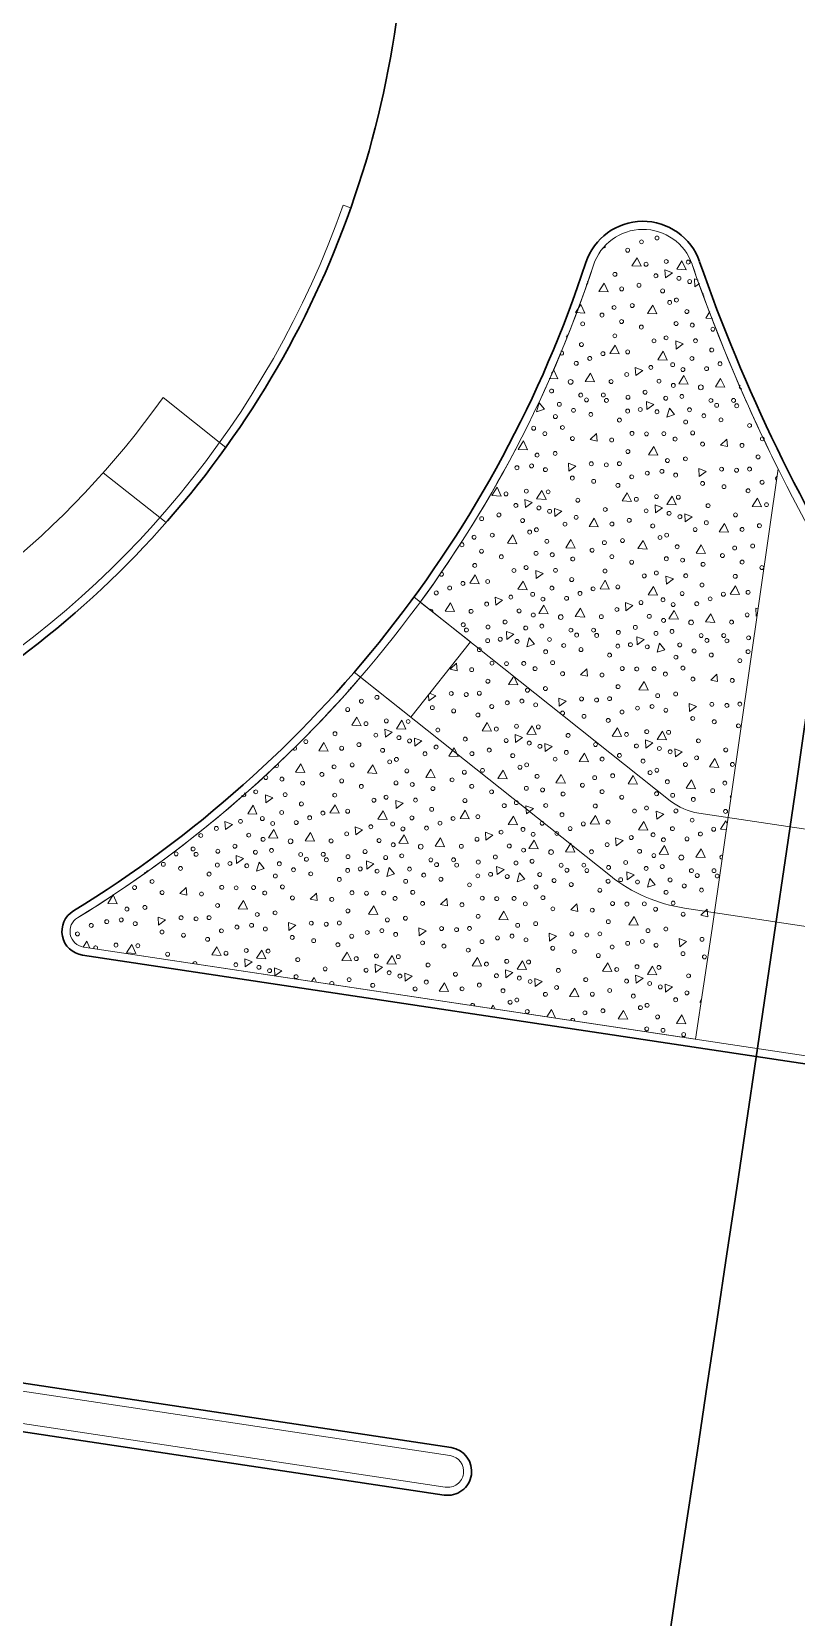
# Model space of a CAD drawing. Extents: x 2536801 to 2538856, y 7112140 to 7131569.
# Drawn here: x 2537558.5 to 2537622.2, y 7115425.4 to 7115557.5 of the extents above; entities that cross this region are included whole.
import ezdxf

# ---------------------------------------------------------------- set-up
doc = ezdxf.new("R2010")
doc.units = 0
doc.header["$LTSCALE"] = 100
doc.header["$MEASUREMENT"] = 0
for name, color, linetype, lineweight in [('D_BOC_FR', 3, 'Continuous', 13), ('D_BOC_MISC', 6, 'Continuous', 13), ('D_BOC_XST', 4, 'Continuous', 13), ('D_CTB_1', 2, 'Continuous', 0), ('D_EOS_FR', 3, 'Continuous', 30), ('D_EOS_ML', 7, 'Continuous', 30), ('D_EOT_ML', 7, 'Continuous', 13), ('D_FOC_FR', 3, 'Continuous', 30), ('D_FOC_XST', 4, 'Continuous', 30), ('D_RIPRAP_1', 7, 'Continuous', 0)]:
    doc.layers.add(name, color=color, linetype=linetype, lineweight=lineweight)

msp = doc.modelspace()

# ---------------------------------------------------------------- linework, layer by layer
at = {"layer": 'D_BOC_FR', "lineweight": 0}
msp.add_arc((2525324.55, 7117290.22), 12456.67, 348.651755, 355.423692, dxfattribs=at)
at = {"layer": 'D_BOC_MISC'}
for p, q in [((2537569.44, 7115526.97), (2537574.67, 7115522.82)), ((2537564.46, 7115520.71), (2537569.69, 7115516.56)), ((2537590.34, 7115510.36), (2537611.68, 7115493.38)), ((2537590.06, 7115500.36), (2537595.04, 7115506.62)), ((2537585.36, 7115504.1), (2537606.7, 7115487.12)), ((2537614.05, 7115492.35), (2537644.41, 7115487.78)), ((2537612.86, 7115484.44), (2537652.12, 7115478.53))]:
    msp.add_line(p, q, dxfattribs=at)
at = {"layer": 'D_BOC_MISC', "extrusion": (0, 0, -1)}
for centre, radius, start, end in [((-2537509.64, 7115569.42), 73.33, 215.3672, 278.5614), ((-2537614.79, 7115497.3), 5, 278.5614, 308.494), ((-2537614.79, 7115497.3), 13, 278.5614, 308.494)]:
    msp.add_arc(centre, radius, start, end, dxfattribs=at)
at = {"layer": 'D_BOC_XST', "lineweight": 0}
for p, q in [((2537585.08, 7115542.79), (2537584.45, 7115543.01)), ((2537108.5, 7115511.83), (2537593.33, 7115438.84)), ((2537121.76, 7115507.14), (2537592.94, 7115436.2)), ((2537562.83, 7115481.19), (2537643.34, 7115469.07))]:
    msp.add_line(p, q, dxfattribs=at)
at = {"layer": 'D_BOC_XST', "lineweight": 0, "extrusion": (0, 0, -1)}
for centre, radius, start, end in [((-2537509.64, 7115569.42), 79.33, 199.4464, 278.5617), ((-2537609.4, 7115536.66), 4.33, 18.1822, 160.8554), ((-2537509.64, 7115569.42), 100.67, 198.1822, 238.4423), ((-2537593.14, 7115437.52), 1.33, 98.5614, 188.5614), ((-2537593.14, 7115437.52), 1.33, 188.5614, 278.5614)]:
    msp.add_arc(centre, radius, start, end, dxfattribs=at)
at = {"layer": 'D_BOC_XST', "lineweight": 0}
for centre, radius, start, end in [((2537750.16, 7115585.52), 144.67, 199.1446, 225.9266), ((2537563.02, 7115482.51), 1.33, 121.5577, 261.4386)]:
    msp.add_arc(centre, radius, start, end, dxfattribs=at)
at = {"layer": 'D_CTB_1', "linetype": 'Continuous', "lineweight": 0, "ltscale": 0.025}
msp.add_arc((2526379.38, 7117111.1), 11414, 349.630773, 353.252801, dxfattribs=at)
at = {"layer": 'D_EOS_FR'}
msp.add_arc((2525324.55, 7117290.22), 12428, 348.659709, 355.177266, dxfattribs=at)
at = {"layer": 'D_EOS_ML'}
for radius, end in [(11485, 358.175075), (11415, 353.252801)]:
    msp.add_arc((2526379.38, 7117111.1), radius, 346.032105, end, dxfattribs=at)
at = {"layer": 'D_EOT_ML'}
for radius, end in [(11473, 358.175075), (11425, 353.252801)]:
    msp.add_arc((2526379.38, 7117111.1), radius, 346.032105, end, dxfattribs=at)
at = {"layer": 'D_FOC_FR'}
msp.add_arc((2525324.55, 7117290.22), 12456, 348.651755, 355.423692, dxfattribs=at)
at = {"layer": 'D_FOC_XST'}
for p, q in [((2537108.6, 7115512.49), (2537593.43, 7115439.5)), ((2537121.66, 7115506.48), (2537592.84, 7115435.54)), ((2537562.73, 7115480.53), (2537643.24, 7115468.41))]:
    msp.add_line(p, q, dxfattribs=at)
at = {"layer": 'D_FOC_XST', "extrusion": (0, 0, -1)}
for centre, radius, start, end in [((-2537509.64, 7115569.42), 80, 188.0383, 278.5614), ((-2537609.4, 7115536.66), 5, 18.1822, 160.8554), ((-2537509.64, 7115569.42), 100, 198.1822, 238.4423), ((-2537593.14, 7115437.52), 2, 98.5614, 188.5614), ((-2537593.14, 7115437.52), 2, 188.5614, 278.5614)]:
    msp.add_arc(centre, radius, start, end, dxfattribs=at)
at = {"layer": 'D_FOC_XST'}
for centre, radius, start, end in [((2537750.16, 7115585.52), 144, 199.1446, 225.9266), ((2537563.02, 7115482.51), 2, 121.5577, 261.4386)]:
    msp.add_arc(centre, radius, start, end, dxfattribs=at)
at = {"layer": 'D_RIPRAP_1', "color": 7, "linetype": 'Continuous', "lineweight": 0}
for p, q in [((2537605.01, 7115523.47), (2537605.53, 7115523.97)), ((2537605.53, 7115523.97), (2537605.59, 7115523.34)), ((2537605.59, 7115523.34), (2537605.01, 7115523.47)), ((2537615.86, 7115523.02), (2537616.38, 7115523.52)), ((2537616.44, 7115522.89), (2537615.86, 7115523.02)), ((2537616.38, 7115523.52), (2537616.44, 7115522.89)), ((2537593.35, 7115504.34), (2537593.87, 7115504.84)), ((2537593.93, 7115504.21), (2537593.35, 7115504.34)), ((2537593.87, 7115504.84), (2537593.93, 7115504.21)), ((2537604.2, 7115503.89), (2537604.72, 7115504.39)), ((2537604.78, 7115503.76), (2537604.2, 7115503.89)), ((2537604.72, 7115504.39), (2537604.78, 7115503.76)), ((2537615.05, 7115503.44), (2537615.56, 7115503.93)), ((2537615.56, 7115503.93), (2537615.62, 7115503.31)), ((2537615.62, 7115503.31), (2537615.05, 7115503.44)), ((2537570.85, 7115485.65), (2537571.36, 7115486.15)), ((2537571.43, 7115485.52), (2537570.85, 7115485.65)), ((2537571.36, 7115486.15), (2537571.43, 7115485.52)), ((2537581.69, 7115485.2), (2537582.21, 7115485.7)), ((2537582.21, 7115485.7), (2537582.27, 7115485.07)), ((2537582.27, 7115485.07), (2537581.69, 7115485.2)), ((2537592.54, 7115484.75), (2537593.06, 7115485.25)), ((2537593.12, 7115484.62), (2537592.54, 7115484.75)), ((2537593.06, 7115485.25), (2537593.12, 7115484.62)), ((2537603.39, 7115484.3), (2537603.9, 7115484.8)), ((2537603.97, 7115484.17), (2537603.39, 7115484.3)), ((2537603.9, 7115484.8), (2537603.97, 7115484.17)), ((2537614.23, 7115483.85), (2537614.75, 7115484.35)), ((2537614.75, 7115484.35), (2537614.81, 7115483.72)), ((2537614.81, 7115483.72), (2537614.23, 7115483.85))]:
    msp.add_line(p, q, dxfattribs=at)
at = {"layer": 'D_RIPRAP_1', "color": 7, "linetype": 'Continuous', "lineweight": 0, "flags": 128}
for points in [[(2537609.25, 7115537.91), (2537608.47, 7115537.94), (2537608.91, 7115538.63)], [(2537612.99, 7115537.63), (2537612.21, 7115537.66), (2537612.65, 7115538.36)], [(2537611.27, 7115536.95), (2537611.23, 7115537.62), (2537611.85, 7115537.38)], [(2537606.5, 7115535.79), (2537605.72, 7115535.82), (2537606.16, 7115536.52)], [(2537604.56, 7115534.01), (2537603.79, 7115534.05), (2537604.23, 7115534.74)], [(2537610.57, 7115533.94), (2537609.79, 7115533.97), (2537610.23, 7115534.66)], [(2537612.17, 7115531.02), (2537612.14, 7115531.69), (2537612.75, 7115531.45)], [(2537607.42, 7115530.61), (2537606.64, 7115530.64), (2537607.08, 7115531.33)], [(2537611.43, 7115530.1), (2537610.65, 7115530.13), (2537611.09, 7115530.83)], [(2537605.36, 7115528.28), (2537604.59, 7115528.31), (2537605.03, 7115529.01)], [(2537608.8, 7115528.81), (2537608.76, 7115529.48), (2537609.38, 7115529.24)], [(2537613.16, 7115528.09), (2537612.39, 7115528.12), (2537612.82, 7115528.82)], [(2537616.21, 7115527.83), (2537615.43, 7115527.86), (2537615.87, 7115528.56)], [(2537601.19, 7115526.01), (2537600.55, 7115525.8), (2537600.76, 7115526.54)], [(2537609.73, 7115525.97), (2537609.69, 7115526.64), (2537610.31, 7115526.39)], [(2537612.03, 7115525.56), (2537611.4, 7115525.35), (2537611.6, 7115526.09)], [(2537599.79, 7115522.63), (2537599.02, 7115522.66), (2537599.45, 7115523.36)], [(2537610.64, 7115522.18), (2537609.86, 7115522.21), (2537610.3, 7115522.91)], [(2537603.24, 7115520.85), (2537603.2, 7115521.52), (2537603.82, 7115521.27)], [(2537614.09, 7115520.4), (2537614.05, 7115521.07), (2537614.67, 7115520.82)], [(2537597.59, 7115518.77), (2537596.81, 7115518.81), (2537597.25, 7115519.5)], [(2537599.61, 7115517.81), (2537599.57, 7115518.48), (2537600.19, 7115518.24)], [(2537601.33, 7115518.49), (2537600.55, 7115518.53), (2537600.99, 7115519.22)], [(2537608.44, 7115518.32), (2537607.66, 7115518.36), (2537608.1, 7115519.05)], [(2537612.18, 7115518.04), (2537611.4, 7115518.08), (2537611.84, 7115518.77)], [(2537619.28, 7115517.87), (2537618.5, 7115517.91), (2537618.94, 7115518.6)], [(2537602.07, 7115517.07), (2537602.03, 7115517.74), (2537602.65, 7115517.5)], [(2537610.46, 7115517.36), (2537610.42, 7115518.03), (2537611.04, 7115517.79)], [(2537612.91, 7115516.62), (2537612.88, 7115517.29), (2537613.49, 7115517.05)], [(2537605.68, 7115516.21), (2537604.91, 7115516.24), (2537605.35, 7115516.93)], [(2537616.53, 7115515.76), (2537615.75, 7115515.79), (2537616.19, 7115516.48)], [(2537598.91, 7115514.8), (2537598.13, 7115514.84), (2537598.57, 7115515.53)], [(2537603.75, 7115514.43), (2537602.97, 7115514.46), (2537603.41, 7115515.16)], [(2537609.75, 7115514.35), (2537608.98, 7115514.39), (2537609.42, 7115515.08)], [(2537614.6, 7115513.98), (2537613.82, 7115514.01), (2537614.26, 7115514.71)], [(2537595.76, 7115511.47), (2537594.98, 7115511.5), (2537595.42, 7115512.2)], [(2537600.51, 7115511.89), (2537600.48, 7115512.56), (2537601.09, 7115512.32)], [(2537606.6, 7115511.02), (2537605.83, 7115511.05), (2537606.26, 7115511.75)], [(2537611.36, 7115511.44), (2537611.32, 7115512.11), (2537611.94, 7115511.87)], [(2537599.77, 7115510.97), (2537598.99, 7115511), (2537599.43, 7115511.69)], [(2537610.62, 7115510.52), (2537609.84, 7115510.55), (2537610.28, 7115511.24)], [(2537617.45, 7115510.57), (2537616.67, 7115510.6), (2537617.11, 7115511.3)], [(2537593.7, 7115509.14), (2537592.93, 7115509.18), (2537593.37, 7115509.87)], [(2537597.14, 7115509.67), (2537597.1, 7115510.34), (2537597.72, 7115510.1)], [(2537601.5, 7115508.96), (2537600.73, 7115508.99), (2537601.16, 7115509.68)], [(2537604.55, 7115508.69), (2537603.77, 7115508.73), (2537604.21, 7115509.42)], [(2537607.98, 7115509.22), (2537607.95, 7115509.89), (2537608.56, 7115509.65)], [(2537612.35, 7115508.51), (2537611.57, 7115508.54), (2537612.01, 7115509.23)], [(2537615.4, 7115508.24), (2537614.62, 7115508.28), (2537615.06, 7115508.97)], [(2537598.07, 7115506.83), (2537598.03, 7115507.5), (2537598.65, 7115507.26)], [(2537600.37, 7115506.42), (2537599.74, 7115506.21), (2537599.94, 7115506.96)], [(2537608.91, 7115506.38), (2537608.88, 7115507.05), (2537609.49, 7115506.81)], [(2537611.22, 7115505.97), (2537610.58, 7115505.76), (2537610.79, 7115506.51)], [(2537598.98, 7115503.04), (2537598.2, 7115503.08), (2537598.64, 7115503.77)], [(2537609.83, 7115502.59), (2537609.05, 7115502.63), (2537609.49, 7115503.32)], [(2537602.43, 7115501.26), (2537602.39, 7115501.93), (2537603.01, 7115501.69)], [(2537613.27, 7115500.81), (2537613.24, 7115501.48), (2537613.85, 7115501.24)], [(2537585.93, 7115499.64), (2537585.15, 7115499.67), (2537585.59, 7115500.36)], [(2537589.67, 7115499.36), (2537588.89, 7115499.39), (2537589.33, 7115500.09)], [(2537596.78, 7115499.19), (2537596, 7115499.22), (2537596.44, 7115499.91)], [(2537587.95, 7115498.68), (2537587.91, 7115499.35), (2537588.53, 7115499.11)], [(2537590.41, 7115497.94), (2537590.37, 7115498.61), (2537590.99, 7115498.37)], [(2537598.8, 7115498.23), (2537598.76, 7115498.9), (2537599.38, 7115498.66)], [(2537600.52, 7115498.91), (2537599.74, 7115498.94), (2537600.18, 7115499.64)], [(2537607.62, 7115498.74), (2537606.85, 7115498.77), (2537607.28, 7115499.46)], [(2537611.36, 7115498.46), (2537610.59, 7115498.49), (2537611.03, 7115499.19)], [(2537583.18, 7115497.52), (2537582.4, 7115497.55), (2537582.84, 7115498.25)], [(2537594.02, 7115497.07), (2537593.25, 7115497.1), (2537593.69, 7115497.8)], [(2537601.26, 7115497.49), (2537601.22, 7115498.16), (2537601.84, 7115497.92)], [(2537604.87, 7115496.62), (2537604.09, 7115496.65), (2537604.53, 7115497.35)], [(2537609.64, 7115497.78), (2537609.61, 7115498.45), (2537610.22, 7115498.21)], [(2537612.1, 7115497.04), (2537612.07, 7115497.71), (2537612.68, 7115497.46)], [(2537581.25, 7115495.75), (2537580.47, 7115495.78), (2537580.91, 7115496.47)], [(2537587.25, 7115495.67), (2537586.47, 7115495.7), (2537586.91, 7115496.39)], [(2537592.09, 7115495.29), (2537591.32, 7115495.33), (2537591.75, 7115496.02)], [(2537598.09, 7115495.22), (2537597.32, 7115495.25), (2537597.76, 7115495.94)], [(2537615.72, 7115496.17), (2537614.94, 7115496.2), (2537615.38, 7115496.9)], [(2537602.94, 7115494.84), (2537602.16, 7115494.88), (2537602.6, 7115495.57)], [(2537608.94, 7115494.77), (2537608.16, 7115494.8), (2537608.6, 7115495.49)], [(2537613.79, 7115494.39), (2537613.01, 7115494.43), (2537613.45, 7115495.12)], [(2537578.01, 7115493.2), (2537577.97, 7115493.87), (2537578.59, 7115493.63)], [(2537588.85, 7115492.75), (2537588.82, 7115493.42), (2537589.43, 7115493.18)], [(2537577.26, 7115492.28), (2537576.49, 7115492.31), (2537576.93, 7115493.01)], [(2537584.1, 7115492.34), (2537583.32, 7115492.37), (2537583.76, 7115493.06)], [(2537588.11, 7115491.83), (2537587.33, 7115491.86), (2537587.77, 7115492.56)], [(2537594.94, 7115491.89), (2537594.17, 7115491.92), (2537594.61, 7115492.61)], [(2537598.96, 7115491.38), (2537598.18, 7115491.41), (2537598.62, 7115492.11)], [(2537599.7, 7115492.3), (2537599.66, 7115492.97), (2537600.28, 7115492.73)], [(2537605.79, 7115491.44), (2537605.01, 7115491.47), (2537605.45, 7115492.16)], [(2537610.55, 7115491.85), (2537610.51, 7115492.52), (2537611.13, 7115492.28)], [(2537574.63, 7115490.99), (2537574.59, 7115491.66), (2537575.21, 7115491.42)], [(2537579, 7115490.27), (2537578.22, 7115490.3), (2537578.66, 7115491)], [(2537582.04, 7115490.01), (2537581.27, 7115490.04), (2537581.71, 7115490.74)], [(2537585.48, 7115490.54), (2537585.44, 7115491.21), (2537586.06, 7115490.97)], [(2537596.32, 7115490.09), (2537596.29, 7115490.76), (2537596.9, 7115490.52)], [(2537609.8, 7115490.93), (2537609.03, 7115490.96), (2537609.47, 7115491.66)], [(2537589.84, 7115489.82), (2537589.07, 7115489.85), (2537589.51, 7115490.55)], [(2537592.89, 7115489.56), (2537592.11, 7115489.59), (2537592.55, 7115490.29)], [(2537600.69, 7115489.37), (2537599.91, 7115489.4), (2537600.35, 7115490.1)], [(2537603.74, 7115489.11), (2537602.96, 7115489.14), (2537603.4, 7115489.84)], [(2537607.17, 7115489.64), (2537607.13, 7115490.31), (2537607.75, 7115490.07)], [(2537611.54, 7115488.92), (2537610.76, 7115488.95), (2537611.2, 7115489.65)], [(2537614.58, 7115488.66), (2537613.81, 7115488.69), (2537614.25, 7115489.39)], [(2537575.56, 7115488.15), (2537575.53, 7115488.82), (2537576.14, 7115488.57)], [(2537577.87, 7115487.74), (2537577.23, 7115487.53), (2537577.44, 7115488.27)], [(2537586.41, 7115487.7), (2537586.37, 7115488.37), (2537586.99, 7115488.12)], [(2537588.71, 7115487.29), (2537588.08, 7115487.08), (2537588.28, 7115487.82)], [(2537597.26, 7115487.25), (2537597.22, 7115487.92), (2537597.84, 7115487.67)], [(2537599.56, 7115486.84), (2537598.92, 7115486.63), (2537599.13, 7115487.37)], [(2537608.1, 7115486.8), (2537608.07, 7115487.47), (2537608.68, 7115487.22)], [(2537610.41, 7115486.39), (2537609.77, 7115486.18), (2537609.98, 7115486.92)], [(2537565.63, 7115484.81), (2537564.85, 7115484.84), (2537565.29, 7115485.54)], [(2537576.47, 7115484.36), (2537575.7, 7115484.39), (2537576.14, 7115485.09)], [(2537587.32, 7115483.91), (2537586.54, 7115483.94), (2537586.98, 7115484.64)], [(2537598.17, 7115483.46), (2537597.39, 7115483.49), (2537597.83, 7115484.19)], [(2537569.07, 7115483.03), (2537569.04, 7115483.7), (2537569.65, 7115483.46)], [(2537579.92, 7115482.58), (2537579.88, 7115483.25), (2537580.5, 7115483.01)], [(2537590.77, 7115482.13), (2537590.73, 7115482.8), (2537591.35, 7115482.55)], [(2537609.01, 7115483.01), (2537608.24, 7115483.04), (2537608.68, 7115483.74)], [(2537567.16, 7115480.67), (2537566.39, 7115480.71), (2537566.83, 7115481.4)], [(2537601.61, 7115481.68), (2537601.58, 7115482.35), (2537602.19, 7115482.1)], [(2537612.46, 7115481.23), (2537612.42, 7115481.9), (2537613.04, 7115481.65)], [(2537574.27, 7115480.5), (2537573.49, 7115480.54), (2537573.93, 7115481.23)], [(2537576.29, 7115479.54), (2537576.25, 7115480.21), (2537576.87, 7115479.97)], [(2537578.01, 7115480.22), (2537577.23, 7115480.26), (2537577.67, 7115480.95)], [(2537585.12, 7115480.05), (2537584.34, 7115480.09), (2537584.78, 7115480.78)], [(2537588.86, 7115479.77), (2537588.08, 7115479.81), (2537588.52, 7115480.5)], [(2537595.96, 7115479.6), (2537595.19, 7115479.64), (2537595.62, 7115480.33)], [(2537599.7, 7115479.32), (2537598.93, 7115479.36), (2537599.37, 7115480.05)], [(2537578.75, 7115478.8), (2537578.71, 7115479.47), (2537579.33, 7115479.23)], [(2537587.14, 7115479.09), (2537587.1, 7115479.76), (2537587.72, 7115479.52)], [(2537589.6, 7115478.35), (2537589.56, 7115479.02), (2537590.18, 7115478.78)], [(2537597.98, 7115478.64), (2537597.95, 7115479.31), (2537598.56, 7115479.07)], [(2537606.81, 7115479.15), (2537606.03, 7115479.18), (2537606.47, 7115479.88)], [(2537608.83, 7115478.19), (2537608.79, 7115478.86), (2537609.41, 7115478.62)], [(2537610.55, 7115478.87), (2537609.77, 7115478.91), (2537610.21, 7115479.6)], [(2537593.21, 7115477.49), (2537592.43, 7115477.52), (2537592.87, 7115478.21)], [(2537600.44, 7115477.9), (2537600.41, 7115478.57), (2537601.02, 7115478.33)], [(2537604.06, 7115477.04), (2537603.28, 7115477.07), (2537603.72, 7115477.76)], [(2537611.29, 7115477.45), (2537611.25, 7115478.12), (2537611.87, 7115477.88)], [(2537608.13, 7115475.18), (2537607.35, 7115475.21), (2537607.79, 7115475.91)], [(2537612.97, 7115474.81), (2537612.2, 7115474.84), (2537612.63, 7115475.54)]]:
    msp.add_lwpolyline(points, close=True, dxfattribs=at)
for points in [[(2537614.1, 7115536.48), (2537613.73, 7115536.21), (2537613.69, 7115536.88), (2537613.99, 7115536.76)], [(2537615.19, 7115533.57), (2537614.63, 7115533.6), (2537614.98, 7115534.14)], [(2537601.8, 7115528.99), (2537601.98, 7115529.27), (2537602.32, 7115528.54), (2537601.6, 7115528.57)], [(2537618.9, 7115508.83), (2537618.83, 7115508.77), (2537618.79, 7115509.44), (2537618.98, 7115509.37)], [(2537591.64, 7115502.35), (2537592.16, 7115502.14), (2537591.58, 7115501.71), (2537591.55, 7115502.24)], [(2537616.35, 7115491), (2537615.86, 7115491.02), (2537616.3, 7115491.71), (2537616.42, 7115491.46)], [(2537562.78, 7115481.2), (2537563.08, 7115481.68), (2537563.35, 7115481.11)], [(2537581.81, 7115478.33), (2537582.03, 7115478.66), (2537582.21, 7115478.27)], [(2537596.77, 7115476.08), (2537596.94, 7115476.36), (2537597.1, 7115476.03)], [(2537614.25, 7115476.61), (2537614.13, 7115476.62), (2537614.28, 7115476.87)], [(2537601.4, 7115475.38), (2537601.79, 7115475.99), (2537602.12, 7115475.27)]]:
    msp.add_lwpolyline(points, dxfattribs=at)
at = {"layer": 'D_RIPRAP_1', "color": 7, "lineweight": 0, "flags": 128}
for points in [[(2537562.83, 7115481.19), (2537613.78, 7115473.52), (2537615.17, 7115482.75), (2537620.65, 7115521.05)], [(2537590.86, 7115509.94), (2537595.04, 7115506.62), (2537590.06, 7115500.36), (2537585.88, 7115503.68)]]:
    msp.add_lwpolyline(points, dxfattribs=at)
at = {"layer": 'D_RIPRAP_1', "color": 7, "linetype": 'Continuous', "lineweight": 0}
for centre, radius in [((2537609.28, 7115539.95), 0.163), ((2537610.57, 7115540.27), 0.163), ((2537608.13, 7115539.25), 0.163), ((2537609.66, 7115538.08), 0.163), ((2537611.34, 7115538.31), 0.163), ((2537613.17, 7115538.26), 0.163), ((2537607.07, 7115537.24), 0.163), ((2537610.48, 7115537.12), 0.163), ((2537612.4, 7115536.91), 0.163), ((2537613.29, 7115536.64), 0.163), ((2537607.63, 7115536.03), 0.163), ((2537609.07, 7115536.33), 0.163), ((2537611.04, 7115535.86), 0.163), ((2537607, 7115534.48), 0.163), ((2537608.51, 7115534.64), 0.163), ((2537611.63, 7115534.9), 0.163), ((2537612.19, 7115535.1), 0.163), ((2537613.06, 7115534.14), 0.163), ((2537604.38, 7115533.12), 0.163), ((2537605.99, 7115533.85), 0.163), ((2537607.62, 7115533.31), 0.163), ((2537609.27, 7115532.85), 0.163), ((2537612.16, 7115533.14), 0.163), ((2537613.51, 7115533.01), 0.163), ((2537604.28, 7115531.39), 0.163), ((2537607.06, 7115532.12), 0.163), ((2537610.32, 7115531.7), 0.163), ((2537611.33, 7115531.95), 0.163), ((2537613.78, 7115531.71), 0.163), ((2537615.22, 7115532.67), 0.163), ((2537604.97, 7115530.24), 0.163), ((2537606.07, 7115530.63), 0.163), ((2537608.13, 7115530.78), 0.163), ((2537613.48, 7115530.23), 0.163), ((2537615.13, 7115530.94), 0.163), ((2537603.85, 7115529.83), 0.163), ((2537608.05, 7115528.9), 0.163), ((2537610.06, 7115529.49), 0.163), ((2537611.88, 7115529.72), 0.163), ((2537612.73, 7115529.31), 0.163), ((2537614.7, 7115529.38), 0.163), ((2537615.82, 7115529.79), 0.163), ((2537601.79, 7115527.52), 0.163), ((2537603.38, 7115528.28), 0.199), ((2537606.75, 7115528.31), 0.163), ((2537609.58, 7115527.42), 0.163), ((2537610.74, 7115528.34), 0.163), ((2537611.93, 7115527.99), 0.163), ((2537614.22, 7115527.83), 0.199), ((2537602.44, 7115526.41), 0.163), ((2537604.22, 7115527.18), 0.163), ((2537604.7, 7115526.78), 0.163), ((2537606.1, 7115527.19), 0.163), ((2537606.36, 7115526.74), 0.163), ((2537608.16, 7115527), 0.163), ((2537611.3, 7115526.92), 0.163), ((2537612.64, 7115527.07), 0.163), ((2537615.06, 7115526.73), 0.163), ((2537615.54, 7115526.33), 0.163), ((2537616.95, 7115526.74), 0.163), ((2537617.21, 7115526.29), 0.163), ((2537602.11, 7115525.39), 0.163), ((2537603.62, 7115525.91), 0.163), ((2537605.06, 7115525.57), 0.163), ((2537607.44, 7115525.1), 0.163), ((2537608.13, 7115525.85), 0.163), ((2537609.18, 7115525.98), 0.163), ((2537610.57, 7115525.79), 0.163), ((2537612.96, 7115524.94), 0.163), ((2537613.28, 7115525.96), 0.163), ((2537614.47, 7115525.46), 0.163), ((2537615.9, 7115525.12), 0.163), ((2537600.3, 7115524.42), 0.163), ((2537601.23, 7115523.97), 0.163), ((2537602.7, 7115524.48), 0.163), ((2537603.53, 7115523.56), 0.163), ((2537606.8, 7115523.44), 0.163), ((2537608.49, 7115523.99), 0.163), ((2537609.7, 7115523.95), 0.163), ((2537611.14, 7115523.97), 0.163), ((2537612.08, 7115523.52), 0.163), ((2537613.54, 7115524.03), 0.163), ((2537618.28, 7115524.65), 0.163), ((2537619.34, 7115523.54), 0.163), ((2537600.59, 7115522.18), 0.163), ((2537602.09, 7115522.32), 0.163), ((2537608.15, 7115522.48), 0.163), ((2537614.37, 7115523.1), 0.163), ((2537617.65, 7115522.99), 0.163), ((2537598.91, 7115521.13), 0.163), ((2537600.13, 7115521.28), 0.163), ((2537601.28, 7115520.97), 0.163), ((2537605.1, 7115521.46), 0.163), ((2537606.35, 7115521.37), 0.163), ((2537607.44, 7115521.47), 0.163), ((2537610.98, 7115520.83), 0.163), ((2537611.44, 7115521.73), 0.163), ((2537612.94, 7115521.87), 0.163), ((2537615.95, 7115521.01), 0.163), ((2537617.2, 7115520.92), 0.163), ((2537618.28, 7115521.02), 0.163), ((2537618.99, 7115522.03), 0.163), ((2537603.52, 7115520.27), 0.163), ((2537605.3, 7115520), 0.163), ((2537607.32, 7115519.66), 0.163), ((2537608.47, 7115520.37), 0.163), ((2537609.76, 7115520.68), 0.163), ((2537612.13, 7115520.52), 0.163), ((2537614.37, 7115519.82), 0.163), ((2537616.15, 7115519.55), 0.163), ((2537619.32, 7115519.92), 0.163), ((2537598, 7115518.95), 0.163), ((2537599.69, 7115519.18), 0.163), ((2537601.51, 7115519.12), 0.163), ((2537603.98, 7115518.42), 0.163), ((2537608.85, 7115518.5), 0.163), ((2537610.53, 7115518.73), 0.163), ((2537612.35, 7115518.67), 0.163), ((2537618.16, 7115519.21), 0.163), ((2537595.97, 7115516.89), 0.163), ((2537597.41, 7115517.2), 0.163), ((2537598.82, 7115517.99), 0.163), ((2537600.74, 7115517.78), 0.163), ((2537601.63, 7115517.5), 0.163), ((2537603.84, 7115517), 0.163), ((2537606.26, 7115517.65), 0.163), ((2537609.67, 7115517.54), 0.163), ((2537611.58, 7115517.33), 0.163), ((2537612.48, 7115517.05), 0.163), ((2537614.83, 7115517.97), 0.163), ((2537617.11, 7115517.2), 0.163), ((2537619.69, 7115518.05), 0.163), ((2537596.85, 7115515.51), 0.163), ((2537599.38, 7115516.73), 0.163), ((2537599.97, 7115515.77), 0.163), ((2537600.53, 7115515.96), 0.163), ((2537602.91, 7115516.43), 0.163), ((2537606.82, 7115516.44), 0.163), ((2537608.26, 7115516.75), 0.163), ((2537610.22, 7115516.28), 0.163), ((2537611.38, 7115515.51), 0.163), ((2537613.75, 7115515.98), 0.163), ((2537614.68, 7115516.55), 0.163), ((2537617.66, 7115515.99), 0.163), ((2537619.1, 7115516.3), 0.163), ((2537594.33, 7115514.71), 0.163), ((2537595.34, 7115515.34), 0.163), ((2537601.4, 7115515), 0.163), ((2537605.17, 7115514.26), 0.163), ((2537606.19, 7115514.89), 0.163), ((2537607.7, 7115515.06), 0.163), ((2537610.82, 7115515.32), 0.163), ((2537612.25, 7115514.55), 0.163), ((2537617.04, 7115514.44), 0.163), ((2537618.54, 7115514.61), 0.163), ((2537595.4, 7115512.99), 0.163), ((2537595.96, 7115514.17), 0.163), ((2537597.61, 7115513.71), 0.163), ((2537600.5, 7115514), 0.163), ((2537601.85, 7115513.88), 0.163), ((2537603.56, 7115513.53), 0.163), ((2537606.81, 7115513.72), 0.163), ((2537608.46, 7115513.26), 0.163), ((2537611.35, 7115513.55), 0.163), ((2537612.7, 7115513.43), 0.163), ((2537614.41, 7115513.08), 0.163), ((2537616.02, 7115513.81), 0.163), ((2537617.66, 7115513.27), 0.163), ((2537596.47, 7115511.65), 0.163), ((2537598.66, 7115512.57), 0.163), ((2537599.67, 7115512.81), 0.163), ((2537602.12, 7115512.58), 0.163), ((2537603.47, 7115511.81), 0.163), ((2537606.24, 7115512.53), 0.163), ((2537609.51, 7115512.12), 0.163), ((2537610.52, 7115512.36), 0.163), ((2537612.97, 7115512.13), 0.163), ((2537617.09, 7115512.08), 0.163), ((2537619.3, 7115512.81), 0.163), ((2537592.19, 7115510.7), 0.163), ((2537593.31, 7115511.11), 0.163), ((2537594.41, 7115511.49), 0.163), ((2537598.4, 7115510.35), 0.163), ((2537600.22, 7115510.58), 0.163), ((2537601.82, 7115511.1), 0.163), ((2537603.04, 7115510.25), 0.163), ((2537604.16, 7115510.66), 0.163), ((2537605.25, 7115511.04), 0.163), ((2537607.31, 7115511.2), 0.163), ((2537612.67, 7115510.65), 0.163), ((2537614.32, 7115511.36), 0.163), ((2537616.1, 7115510.59), 0.163), ((2537618.16, 7115510.75), 0.163), ((2537595.09, 7115509.17), 0.163), ((2537596.39, 7115509.77), 0.163), ((2537599.09, 7115509.2), 0.163), ((2537601.07, 7115510.18), 0.163), ((2537607.23, 7115509.32), 0.163), ((2537609.24, 7115509.9), 0.163), ((2537611.07, 7115510.13), 0.163), ((2537611.92, 7115509.73), 0.163), ((2537613.88, 7115509.8), 0.163), ((2537615, 7115510.21), 0.163), ((2537594.44, 7115508.05), 0.163), ((2537594.7, 7115507.61), 0.163), ((2537596.5, 7115507.86), 0.163), ((2537597.92, 7115508.28), 0.163), ((2537599.64, 7115507.78), 0.163), ((2537600.27, 7115508.86), 0.163), ((2537600.98, 7115507.94), 0.163), ((2537602.56, 7115508.69), 0.199), ((2537603.4, 7115507.6), 0.163), ((2537605.29, 7115507.6), 0.163), ((2537605.94, 7115508.72), 0.163), ((2537608.77, 7115507.83), 0.163), ((2537609.93, 7115508.75), 0.163), ((2537611.12, 7115508.41), 0.163), ((2537613.41, 7115508.24), 0.199), ((2537616.78, 7115508.27), 0.163), ((2537618.08, 7115508.87), 0.163), ((2537596.47, 7115506.72), 0.163), ((2537597.52, 7115506.84), 0.163), ((2537598.92, 7115506.66), 0.163), ((2537601.62, 7115506.82), 0.163), ((2537602.81, 7115506.32), 0.163), ((2537603.88, 7115507.19), 0.163), ((2537605.55, 7115507.16), 0.163), ((2537607.31, 7115506.27), 0.163), ((2537607.35, 7115507.41), 0.163), ((2537608.36, 7115506.39), 0.163), ((2537610.49, 7115507.33), 0.163), ((2537611.82, 7115507.49), 0.163), ((2537612.47, 7115506.37), 0.163), ((2537614.25, 7115507.15), 0.163), ((2537614.73, 7115506.74), 0.163), ((2537616.13, 7115507.15), 0.163), ((2537616.39, 7115506.71), 0.163), ((2537618.2, 7115506.96), 0.163), ((2537595.78, 7115505.97), 0.163), ((2537601.3, 7115505.8), 0.163), ((2537604.24, 7115505.98), 0.163), ((2537606.62, 7115505.52), 0.163), ((2537609.76, 7115506.21), 0.163), ((2537612.15, 7115505.35), 0.163), ((2537613.66, 7115505.87), 0.163), ((2537615.09, 7115505.53), 0.163), ((2537617.47, 7115505.06), 0.163), ((2537618.16, 7115505.81), 0.163), ((2537595.14, 7115504.31), 0.163), ((2537596.83, 7115504.85), 0.163), ((2537598.04, 7115504.81), 0.163), ((2537599.48, 7115504.83), 0.163), ((2537600.42, 7115504.39), 0.163), ((2537601.88, 7115504.89), 0.163), ((2537602.71, 7115503.97), 0.163), ((2537605.99, 7115503.86), 0.163), ((2537607.68, 7115504.4), 0.163), ((2537608.89, 7115504.36), 0.163), ((2537610.33, 7115504.38), 0.163), ((2537611.27, 7115503.94), 0.163), ((2537612.73, 7115504.44), 0.163), ((2537593.44, 7115502.32), 0.163), ((2537595.78, 7115502.34), 0.163), ((2537596.49, 7115503.34), 0.163), ((2537599.78, 7115502.59), 0.163), ((2537601.28, 7115502.73), 0.163), ((2537607.33, 7115502.89), 0.163), ((2537613.56, 7115503.52), 0.163), ((2537616.84, 7115503.41), 0.163), ((2537584.81, 7115500.98), 0.163), ((2537585.96, 7115501.68), 0.163), ((2537587.25, 7115502), 0.163), ((2537591.86, 7115501.14), 0.163), ((2537594.69, 7115502.23), 0.163), ((2537596.81, 7115501.23), 0.163), ((2537598.1, 7115501.55), 0.163), ((2537599.32, 7115501.69), 0.163), ((2537600.47, 7115501.38), 0.163), ((2537604.29, 7115501.87), 0.163), ((2537605.54, 7115501.78), 0.163), ((2537606.62, 7115501.89), 0.163), ((2537608.95, 7115501.1), 0.163), ((2537610.16, 7115501.24), 0.163), ((2537610.63, 7115502.14), 0.163), ((2537612.13, 7115502.28), 0.163), ((2537615.14, 7115501.42), 0.163), ((2537616.39, 7115501.33), 0.163), ((2537617.47, 7115501.44), 0.163), ((2537586.34, 7115499.81), 0.163), ((2537588.03, 7115500.04), 0.163), ((2537589.85, 7115499.99), 0.163), ((2537593.64, 7115500.87), 0.163), ((2537595.66, 7115500.53), 0.163), ((2537602.71, 7115500.69), 0.163), ((2537604.49, 7115500.42), 0.163), ((2537606.51, 7115500.08), 0.163), ((2537607.66, 7115500.78), 0.163), ((2537611.31, 7115500.93), 0.163), ((2537613.55, 7115500.24), 0.163), ((2537615.34, 7115499.97), 0.163), ((2537583.76, 7115498.97), 0.163), ((2537587.16, 7115498.85), 0.163), ((2537589.08, 7115498.64), 0.163), ((2537589.97, 7115498.37), 0.163), ((2537592.32, 7115499.28), 0.163), ((2537594.6, 7115498.52), 0.163), ((2537597.19, 7115499.36), 0.163), ((2537598.01, 7115498.4), 0.163), ((2537598.87, 7115499.59), 0.163), ((2537600.69, 7115499.54), 0.163), ((2537603.17, 7115498.83), 0.163), ((2537608.03, 7115498.91), 0.163), ((2537609.72, 7115499.14), 0.163), ((2537611.54, 7115499.09), 0.163), ((2537614.02, 7115498.38), 0.163), ((2537617.35, 7115499.63), 0.163), ((2537581.33, 7115498.31), 0.163), ((2537584.31, 7115497.76), 0.163), ((2537585.75, 7115498.06), 0.163), ((2537587.72, 7115497.59), 0.163), ((2537591.25, 7115497.3), 0.163), ((2537592.18, 7115497.86), 0.163), ((2537595.16, 7115497.31), 0.163), ((2537596.6, 7115497.61), 0.163), ((2537598.56, 7115497.14), 0.163), ((2537599.93, 7115498.19), 0.163), ((2537600.82, 7115497.92), 0.163), ((2537603.02, 7115497.41), 0.163), ((2537605.45, 7115498.07), 0.163), ((2537607.44, 7115497.16), 0.163), ((2537608.86, 7115497.95), 0.163), ((2537610.77, 7115497.74), 0.163), ((2537611.67, 7115497.47), 0.163), ((2537616.3, 7115497.62), 0.163), ((2537583.68, 7115496.21), 0.163), ((2537585.19, 7115496.37), 0.163), ((2537588.31, 7115496.63), 0.163), ((2537588.87, 7115496.83), 0.163), ((2537589.74, 7115495.87), 0.163), ((2537594.53, 7115495.76), 0.163), ((2537596.04, 7115495.92), 0.163), ((2537599.16, 7115496.18), 0.163), ((2537599.72, 7115496.38), 0.163), ((2537602.09, 7115496.85), 0.163), ((2537606, 7115496.86), 0.163), ((2537609.41, 7115496.69), 0.163), ((2537610, 7115495.73), 0.163), ((2537610.56, 7115495.93), 0.163), ((2537612.94, 7115496.4), 0.163), ((2537613.87, 7115496.96), 0.163), ((2537616.85, 7115496.41), 0.163), ((2537578, 7115495.32), 0.163), ((2537579.34, 7115495.19), 0.163), ((2537581.06, 7115494.85), 0.163), ((2537582.67, 7115495.58), 0.163), ((2537584.31, 7115495.04), 0.163), ((2537585.95, 7115494.58), 0.163), ((2537588.84, 7115494.87), 0.163), ((2537590.19, 7115494.74), 0.163), ((2537591.91, 7115494.4), 0.163), ((2537593.51, 7115495.13), 0.163), ((2537595.15, 7115494.59), 0.163), ((2537599.69, 7115494.42), 0.163), ((2537600.59, 7115495.42), 0.163), ((2537604.36, 7115494.68), 0.163), ((2537605.38, 7115495.31), 0.163), ((2537606.88, 7115495.47), 0.163), ((2537611.43, 7115494.97), 0.163), ((2537616.22, 7115494.86), 0.163), ((2537577.16, 7115494.13), 0.163), ((2537579.61, 7115493.89), 0.163), ((2537580.96, 7115493.12), 0.163), ((2537583.74, 7115493.85), 0.163), ((2537587, 7115493.43), 0.163), ((2537588.01, 7115493.68), 0.163), ((2537590.46, 7115493.44), 0.163), ((2537594.58, 7115493.4), 0.163), ((2537596.8, 7115494.13), 0.163), ((2537598.86, 7115493.23), 0.163), ((2537601.04, 7115494.29), 0.163), ((2537602.75, 7115493.95), 0.163), ((2537606, 7115494.14), 0.163), ((2537607.64, 7115493.68), 0.163), ((2537610.54, 7115493.97), 0.163), ((2537611.88, 7115493.84), 0.163), ((2537613.6, 7115493.5), 0.163), ((2537615.21, 7115494.23), 0.163), ((2537577.71, 7115491.9), 0.163), ((2537579.32, 7115492.41), 0.163), ((2537581.65, 7115491.97), 0.163), ((2537582.75, 7115492.36), 0.163), ((2537584.81, 7115492.51), 0.163), ((2537590.16, 7115491.96), 0.163), ((2537591.81, 7115492.67), 0.163), ((2537593.59, 7115491.91), 0.163), ((2537595.65, 7115492.06), 0.163), ((2537597.85, 7115492.98), 0.163), ((2537601.31, 7115492.99), 0.163), ((2537602.66, 7115492.22), 0.163), ((2537605.43, 7115492.95), 0.163), ((2537608.7, 7115492.53), 0.163), ((2537609.7, 7115492.78), 0.163), ((2537612.15, 7115492.54), 0.163), ((2537613.5, 7115491.77), 0.163), ((2537616.28, 7115492.5), 0.163), ((2537572.58, 7115490.49), 0.163), ((2537573.88, 7115491.08), 0.163), ((2537575.89, 7115491.67), 0.163), ((2537576.58, 7115490.52), 0.163), ((2537578.57, 7115491.49), 0.163), ((2537580.53, 7115491.57), 0.163), ((2537584.73, 7115490.63), 0.163), ((2537586.74, 7115491.22), 0.163), ((2537588.56, 7115491.45), 0.163), ((2537589.41, 7115491.04), 0.163), ((2537591.38, 7115491.11), 0.163), ((2537592.5, 7115491.52), 0.163), ((2537597.59, 7115490.77), 0.163), ((2537599.41, 7115491), 0.163), ((2537600.26, 7115490.59), 0.163), ((2537601.01, 7115491.51), 0.163), ((2537602.23, 7115490.66), 0.163), ((2537603.34, 7115491.07), 0.163), ((2537604.44, 7115491.46), 0.163), ((2537606.5, 7115491.61), 0.163), ((2537610.25, 7115490.55), 0.163), ((2537611.86, 7115491.06), 0.163), ((2537614.19, 7115490.62), 0.163), ((2537615.29, 7115491.01), 0.163), ((2537571.94, 7115489.37), 0.163), ((2537574, 7115489.18), 0.163), ((2537575.42, 7115489.6), 0.163), ((2537577.13, 7115489.1), 0.163), ((2537577.77, 7115490.17), 0.163), ((2537578.47, 7115489.25), 0.163), ((2537580.06, 7115490.01), 0.199), ((2537583.43, 7115490.04), 0.163), ((2537586.26, 7115489.15), 0.163), ((2537587.43, 7115490.07), 0.163), ((2537588.61, 7115489.72), 0.163), ((2537590.9, 7115489.56), 0.199), ((2537594.28, 7115489.59), 0.163), ((2537595.58, 7115490.18), 0.163), ((2537598.27, 7115489.62), 0.163), ((2537599.46, 7115489.27), 0.163), ((2537601.75, 7115489.11), 0.199), ((2537605.12, 7115489.14), 0.163), ((2537606.42, 7115489.73), 0.163), ((2537608.43, 7115490.32), 0.163), ((2537609.12, 7115489.17), 0.163), ((2537611.11, 7115490.14), 0.163), ((2537613.07, 7115490.21), 0.163), ((2537569.46, 7115488.09), 0.163), ((2537570.53, 7115488.96), 0.163), ((2537572.19, 7115488.92), 0.163), ((2537573.96, 7115488.03), 0.163), ((2537575.01, 7115488.16), 0.163), ((2537576.41, 7115487.97), 0.163), ((2537579.12, 7115488.14), 0.163), ((2537580.9, 7115488.91), 0.163), ((2537581.38, 7115488.51), 0.163), ((2537582.78, 7115488.92), 0.163), ((2537583.04, 7115488.47), 0.163), ((2537584.84, 7115488.73), 0.163), ((2537587.98, 7115488.65), 0.163), ((2537589.32, 7115488.8), 0.163), ((2537591.74, 7115488.46), 0.163), ((2537592.22, 7115488.06), 0.163), ((2537593.63, 7115488.47), 0.163), ((2537593.89, 7115488.02), 0.163), ((2537595.69, 7115488.28), 0.163), ((2537597.11, 7115488.7), 0.163), ((2537598.83, 7115488.2), 0.163), ((2537600.17, 7115488.35), 0.163), ((2537602.59, 7115488.01), 0.163), ((2537604.48, 7115488.02), 0.163), ((2537606.54, 7115487.83), 0.163), ((2537607.96, 7115488.24), 0.163), ((2537610.31, 7115488.82), 0.163), ((2537611.01, 7115487.9), 0.163), ((2537612.6, 7115488.66), 0.199), ((2537568.53, 7115486.66), 0.163), ((2537570.89, 7115487.75), 0.163), ((2537573.27, 7115487.28), 0.163), ((2537578.79, 7115487.12), 0.163), ((2537580.3, 7115487.64), 0.163), ((2537581.74, 7115487.3), 0.163), ((2537584.12, 7115486.83), 0.163), ((2537584.81, 7115487.58), 0.163), ((2537585.86, 7115487.71), 0.163), ((2537587.26, 7115487.52), 0.163), ((2537589.64, 7115486.67), 0.163), ((2537589.96, 7115487.69), 0.163), ((2537591.15, 7115487.19), 0.163), ((2537592.58, 7115486.85), 0.163), ((2537595.65, 7115487.13), 0.163), ((2537596.71, 7115487.26), 0.163), ((2537598.1, 7115487.07), 0.163), ((2537600.81, 7115487.24), 0.163), ((2537602, 7115486.74), 0.163), ((2537603.07, 7115487.6), 0.163), ((2537604.73, 7115487.57), 0.163), ((2537606.5, 7115486.68), 0.163), ((2537607.55, 7115486.81), 0.163), ((2537608.95, 7115486.62), 0.163), ((2537609.67, 7115487.75), 0.163), ((2537611.66, 7115486.79), 0.163), ((2537613.44, 7115487.56), 0.163), ((2537613.92, 7115487.15), 0.163), ((2537615.32, 7115487.56), 0.163), ((2537615.58, 7115487.12), 0.163), ((2537567.07, 7115486.15), 0.163), ((2537569.36, 7115485.74), 0.163), ((2537572.64, 7115485.62), 0.163), ((2537574.33, 7115486.17), 0.163), ((2537575.53, 7115486.13), 0.163), ((2537576.98, 7115486.15), 0.163), ((2537577.91, 7115485.7), 0.163), ((2537579.38, 7115486.21), 0.163), ((2537580.21, 7115485.29), 0.163), ((2537583.49, 7115485.17), 0.163), ((2537585.17, 7115485.72), 0.163), ((2537586.38, 7115485.68), 0.163), ((2537587.82, 7115485.7), 0.163), ((2537588.76, 7115485.25), 0.163), ((2537590.23, 7115485.76), 0.163), ((2537594.96, 7115486.38), 0.163), ((2537596.02, 7115485.27), 0.163), ((2537597.23, 7115485.23), 0.163), ((2537598.67, 7115485.25), 0.163), ((2537600.49, 7115486.21), 0.163), ((2537601.07, 7115485.31), 0.163), ((2537603.43, 7115486.4), 0.163), ((2537605.81, 7115485.93), 0.163), ((2537611.33, 7115485.76), 0.163), ((2537612.84, 7115486.29), 0.163), ((2537614.28, 7115485.94), 0.163), ((2537566.43, 7115484.36), 0.163), ((2537567.93, 7115484.5), 0.163), ((2537573.98, 7115484.66), 0.163), ((2537577.28, 7115483.91), 0.163), ((2537578.77, 7115484.05), 0.163), ((2537584.83, 7115484.21), 0.163), ((2537591.05, 7115484.83), 0.163), ((2537594.33, 7115484.72), 0.163), ((2537599.61, 7115484.8), 0.163), ((2537601.9, 7115484.38), 0.163), ((2537605.18, 7115484.27), 0.163), ((2537606.87, 7115484.82), 0.163), ((2537608.07, 7115484.78), 0.163), ((2537609.52, 7115484.8), 0.163), ((2537610.45, 7115484.35), 0.163), ((2537611.92, 7115484.86), 0.163), ((2537612.75, 7115483.93), 0.163), ((2537563.46, 7115483), 0.163), ((2537564.75, 7115483.31), 0.163), ((2537565.96, 7115483.46), 0.163), ((2537567.12, 7115483.15), 0.163), ((2537570.94, 7115483.64), 0.163), ((2537572.19, 7115483.55), 0.163), ((2537573.27, 7115483.65), 0.163), ((2537574.3, 7115482.55), 0.163), ((2537575.59, 7115482.86), 0.163), ((2537576.81, 7115483.01), 0.163), ((2537577.96, 7115482.7), 0.163), ((2537581.78, 7115483.19), 0.163), ((2537583.03, 7115483.1), 0.163), ((2537584.12, 7115483.2), 0.163), ((2537587.66, 7115482.56), 0.163), ((2537588.12, 7115483.46), 0.163), ((2537589.62, 7115483.6), 0.163), ((2537592.63, 7115482.74), 0.163), ((2537593.88, 7115482.65), 0.163), ((2537594.96, 7115482.75), 0.163), ((2537595.68, 7115483.76), 0.163), ((2537598.97, 7115483.01), 0.163), ((2537600.47, 7115483.15), 0.163), ((2537606.52, 7115483.31), 0.163), ((2537609.82, 7115482.56), 0.163), ((2537611.31, 7115482.7), 0.163), ((2537562.31, 7115482.29), 0.163), ((2537565.52, 7115481.36), 0.163), ((2537567.34, 7115481.31), 0.163), ((2537569.35, 7115482.45), 0.163), ((2537571.14, 7115482.18), 0.163), ((2537573.15, 7115481.84), 0.163), ((2537580.2, 7115482), 0.163), ((2537581.98, 7115481.73), 0.163), ((2537584, 7115481.39), 0.163), ((2537585.15, 7115482.1), 0.163), ((2537586.44, 7115482.41), 0.163), ((2537588.81, 7115482.25), 0.163), ((2537591.05, 7115481.55), 0.163), ((2537592.83, 7115481.28), 0.163), ((2537596, 7115481.65), 0.163), ((2537597.29, 7115481.96), 0.163), ((2537598.5, 7115482.11), 0.163), ((2537599.66, 7115481.8), 0.163), ((2537603.48, 7115482.29), 0.163), ((2537604.73, 7115482.2), 0.163), ((2537605.81, 7115482.3), 0.163), ((2537606.84, 7115481.2), 0.163), ((2537608.13, 7115481.51), 0.163), ((2537609.35, 7115481.66), 0.163), ((2537610.5, 7115481.35), 0.163), ((2537614.32, 7115481.84), 0.163), ((2537569.82, 7115480.6), 0.163), ((2537574.68, 7115480.68), 0.163), ((2537576.37, 7115480.91), 0.163), ((2537578.19, 7115480.86), 0.163), ((2537580.66, 7115480.15), 0.163), ((2537585.53, 7115480.23), 0.163), ((2537587.21, 7115480.46), 0.163), ((2537589.03, 7115480.4), 0.163), ((2537594.85, 7115480.94), 0.163), ((2537598.06, 7115480.01), 0.163), ((2537599.88, 7115479.95), 0.163), ((2537601.89, 7115481.1), 0.163), ((2537603.68, 7115480.83), 0.163), ((2537605.69, 7115480.49), 0.163), ((2537612.74, 7115480.65), 0.163), ((2537614.52, 7115480.38), 0.163), ((2537575.5, 7115479.72), 0.163), ((2537577.42, 7115479.51), 0.163), ((2537578.31, 7115479.23), 0.163), ((2537580.52, 7115478.73), 0.163), ((2537582.94, 7115479.38), 0.163), ((2537586.35, 7115479.27), 0.163), ((2537588.27, 7115479.06), 0.163), ((2537589.16, 7115478.78), 0.163), ((2537591.51, 7115479.7), 0.163), ((2537593.79, 7115478.93), 0.163), ((2537596.37, 7115479.78), 0.163), ((2537597.2, 7115478.81), 0.163), ((2537599.11, 7115478.61), 0.163), ((2537602.36, 7115479.25), 0.163), ((2537607.22, 7115479.33), 0.163), ((2537608.91, 7115479.56), 0.163), ((2537610.73, 7115479.5), 0.163), ((2537613.2, 7115478.8), 0.163), ((2537584.94, 7115478.48), 0.163), ((2537586.9, 7115478.01), 0.163), ((2537590.43, 7115477.71), 0.163), ((2537591.36, 7115478.28), 0.163), ((2537594.34, 7115477.72), 0.163), ((2537595.78, 7115478.03), 0.163), ((2537597.75, 7115477.56), 0.163), ((2537600.01, 7115478.33), 0.163), ((2537601.28, 7115477.26), 0.163), ((2537602.21, 7115477.83), 0.163), ((2537604.64, 7115478.48), 0.163), ((2537605.19, 7115477.27), 0.163), ((2537606.63, 7115477.58), 0.163), ((2537608.04, 7115478.36), 0.163), ((2537609.96, 7115478.16), 0.163), ((2537610.85, 7115477.88), 0.163), ((2537613.06, 7115477.38), 0.163), ((2537598.34, 7115476.6), 0.163), ((2537598.9, 7115476.79), 0.163), ((2537606.07, 7115475.89), 0.163), ((2537608.6, 7115477.11), 0.163), ((2537609.19, 7115476.15), 0.163), ((2537609.75, 7115476.34), 0.163), ((2537612.13, 7115476.81), 0.163), ((2537599.77, 7115475.83), 0.163), ((2537604.57, 7115475.72), 0.163), ((2537610.62, 7115475.38), 0.163), ((2537609.72, 7115474.38), 0.163), ((2537611.07, 7115474.26), 0.163), ((2537612.79, 7115473.91), 0.163)]:
    msp.add_circle(centre, radius, dxfattribs=at)
at = {"layer": 'D_RIPRAP_1', "color": 7, "lineweight": 0}
for centre, radius, start, end in [((2537609.4, 7115536.66), 4.33, 19.1446, 161.8178), ((2537563.02, 7115482.51), 1.33, 121.5577, 261.4386)]:
    msp.add_arc(centre, radius, start, end, dxfattribs=at)
at = {"layer": 'D_RIPRAP_1', "color": 7, "linetype": 'Continuous', "lineweight": 0}
for centre, radius, start, end in [((2537606.12, 7115539.59), 0.163, 270.9289, 349.3613), ((2537604.65, 7115536.58), 0.163, 281.8643, 36.6631), ((2537614.57, 7115535.57), 0.163, 156.8528, 244.4972), ((2537602.93, 7115532.16), 0.163, 300.7629, 17.7645), ((2537602.64, 7115530.68), 0.163, 203.3844, 115.143), ((2537617.59, 7115527.86), 0.163, 121.394, 287.2778), ((2537597.62, 7115520.82), 0.163, 285.2567, 12.8383), ((2537620.61, 7115520.23), 0.163, 106.2785, 237.4199), ((2537592.62, 7115512.26), 0.163, 185.6014, 104.6753), ((2537591.72, 7115509.14), 0.199, 349.2806, 113.7314), ((2537584.93, 7115502.79), 0.163, 255.6808, 17.6686), ((2537580.4, 7115497.75), 0.163, 195.3577, 77.9917), ((2537578.89, 7115496.32), 0.163, 194.555, 68.5782), ((2537576.16, 7115493.88), 0.163, 191.8716, 71.2616), ((2537616.84, 7115493.69), 0.163, 123.8407, 219.8576), ((2537615.97, 7115488.69), 0.163, 64.1967, 279.5016), ((2537567.95, 7115487.57), 0.163, 247.7861, 5.1309), ((2537563.83, 7115481.13), 0.163, 317.8424, 205.0347), ((2537572.1, 7115479.83), 0.163, 336.22, 186.6571), ((2537583.5, 7115478.17), 0.163, 314.3523, 208.5248), ((2537588.06, 7115477.24), 0.163, 55.1242, 107.7529), ((2537595.22, 7115476.34), 0.163, 341.3439, 181.5332), ((2537603.55, 7115475.09), 0.163, 338.2071, 184.6701)]:
    msp.add_arc(centre, radius, start, end, dxfattribs=at)
at = {"layer": 'D_RIPRAP_1', "color": 7, "lineweight": 0, "extrusion": (0, 0, -1)}
for centre, radius, start, end in [((-2537509.64, 7115569.42), 100.67, 198.1822, 216.2168), ((-2537750.16, 7115585.52), 144.67, 333.5336, 340.8554), ((-2537509.64, 7115569.42), 100.67, 220.7713, 238.4423)]:
    msp.add_arc(centre, radius, start, end, dxfattribs=at)

doc.saveas('drawing.dxf')
